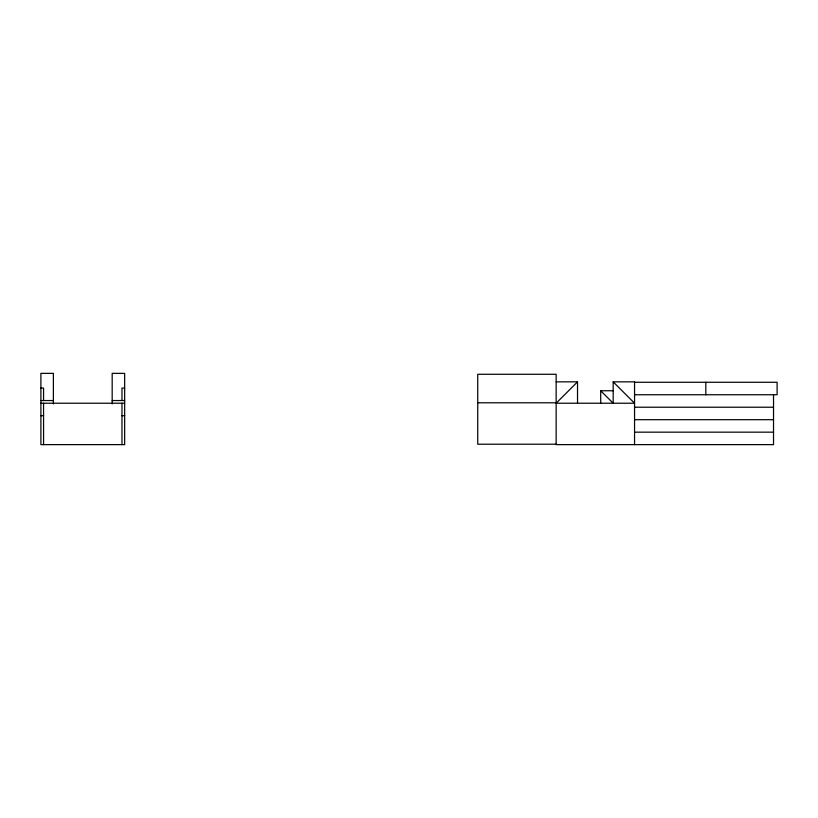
<?xml version="1.0" encoding="UTF-8"?>
<svg xmlns="http://www.w3.org/2000/svg" width="818" height="818" viewBox="0 0 818 818"><rect width="100%" height="100%" fill="white"/><g stroke="black" fill="none" stroke-linecap="round" stroke-linejoin="round"><path stroke-width="1.23" d="M577.528 403.223L577.528 381.842L556.148 403.223L634.553 403.223L613.163 381.842L634.553 381.842L634.553 444.634M556.148 381.842L577.528 381.842M634.553 382.272L777.1 382.272L777.1 394.746L634.553 394.746M40.9 388.08L43.569 388.08L43.569 400.544M124.653 388.08L121.974 388.08L121.974 400.544M600.698 403.223L600.698 390.748L613.173 390.748M40.9 400.544L53.374 400.544M112.178 400.544L124.653 400.544M477.743 402.783L556.148 402.783M40.9 403.223L124.653 403.223M634.553 407.221L773.531 407.221M40.9 415.697L43.569 415.697M121.974 415.697L124.653 415.697M634.553 419.695L773.531 419.695M634.553 432.16L773.531 432.16M556.148 444.205L477.743 444.205L477.743 374.276L556.148 374.276L556.148 444.634L773.531 444.634L773.531 394.746M600.698 390.748L613.173 403.223L613.173 381.842M705.822 382.272L705.822 394.746M121.974 403.223L121.974 444.634M112.178 403.908L112.178 373.366L124.653 373.366L124.653 444.634L40.9 444.634L40.9 373.366L53.374 373.366L53.374 403.908M43.569 403.223L43.569 444.634"/></g></svg>
